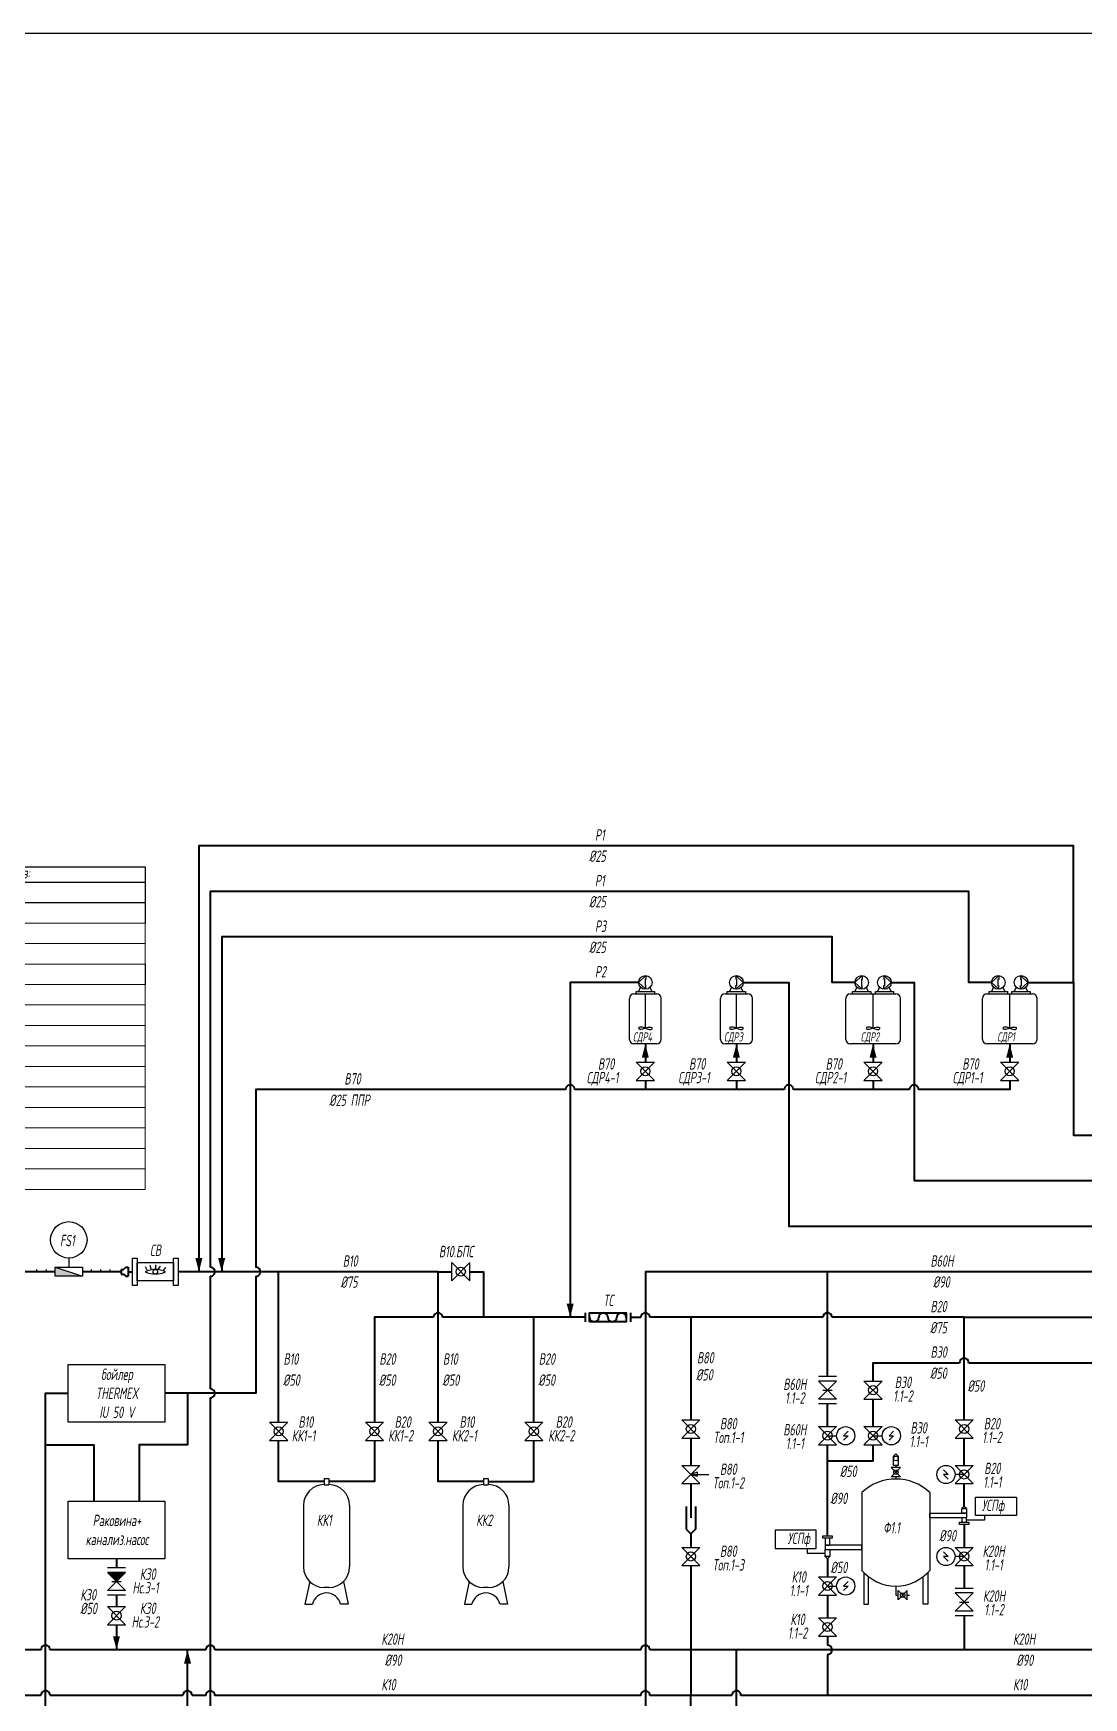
# Model space of a CAD drawing. Header units: millimetres. Extents: x -81605 to 298546, y -15960 to 81150.
# Drawn here: x 232870 to 255934, y 19245 to 55784 of the extents above; entities that cross this region are included whole.
import ezdxf

# ---------------------------------------------------------------- set-up
doc = ezdxf.new("R2010")
doc.units = ezdxf.units.MM
for name, color, linetype in [('1', 7, 'Continuous'), ('2', 7, 'Continuous'), ('В80', 1, 'Continuous'), ('Надписи', 7, 'Continuous')]:
    doc.layers.add(name, color=color, linetype=linetype)
for name, color, linetype, lineweight in [('В10', 66, 'Continuous', 40), ('В30', 136, 'Continuous', 40), ('В60Н', 140, 'Continuous', 40), ('В70', 120, 'Continuous', 40), ('К20Н', 33, 'Continuous', 40), ('К30', 54, 'Continuous', 40), ('Р1', 202, 'Continuous', 40), ('Р4', 210, 'Continuous', 40)]:
    doc.layers.add(name, color=color, linetype=linetype, lineweight=lineweight)
for name, color, linetype, lineweight, true_color in [('В20', 7, 'Continuous', 40, 0x0a7800), ('К10', 7, 'Continuous', 40, 0xffbe00), ('Р2', 7, 'Continuous', 40, 0x991b1e), ('Р3', 7, 'Continuous', 40, 0xd19cc7)]:
    doc.layers.add(name, color=color, linetype=linetype, lineweight=lineweight, true_color=true_color)
doc.styles.add('Eskd знаки', font='eskd.shx', dxfattribs={"width": 0.8, "oblique": 10})

# ---------------------------------------------------------------- blocks, each defined once
blk = doc.blocks.new('*T40')
at = {"color": 0, "linetype": 'ByBlock', "lineweight": -2, "transparency": 16777216}
for p, q in [((0, 0), (10000, 0)), ((0, 0), (0, -336)), ((10000, 0), (10000, -1236)), ((1000, -336), (10000, -336)), ((1000, -786), (10000, -786)), ((0, -1236), (0, -7086)), ((0, -1686), (1000, -1686)), ((0, -2136), (1000, -2136)), ((1000, -2136), (1000, -2586)), ((10000, -2136), (10000, -2586)), ((0, -2586), (1000, -2586)), ((0, -3036), (1000, -3036)), ((0, -3486), (1000, -3486)), ((0, -3936), (1000, -3936)), ((0, -4386), (1000, -4386)), ((0, -4836), (1000, -4836)), ((0, -5286), (1000, -5286)), ((0, -5736), (1000, -5736)), ((0, -6186), (1000, -6186)), ((0, -6636), (1000, -6636)), ((0, -7086), (1000, -7086))]:
    blk.add_line(p, q, dxfattribs=at)
at = {"color": 7, "linetype": 'ByBlock', "lineweight": 15, "transparency": 16777216}
for p, q in [((0, -336), (1000, -336)), ((0, -336), (0, -1236)), ((1000, -336), (1000, -2136)), ((0, -786), (1000, -786)), ((0, -1236), (10000, -1236)), ((10000, -1236), (10000, -2136)), ((1000, -1686), (10000, -1686)), ((1000, -2136), (10000, -2136)), ((1000, -2586), (10000, -2586)), ((1000, -2586), (1000, -7086)), ((10000, -2586), (10000, -7086)), ((1000, -3036), (10000, -3036)), ((1000, -3486), (10000, -3486)), ((1000, -3936), (10000, -3936)), ((1000, -4386), (10000, -4386)), ((1000, -4836), (10000, -4836)), ((1000, -5286), (10000, -5286)), ((1000, -5736), (10000, -5736)), ((1000, -6186), (10000, -6186)), ((1000, -6636), (10000, -6636)), ((1000, -7086), (10000, -7086))]:
    blk.add_line(p, q, dxfattribs=at)
at = {"color": 0, "transparency": 16777216, "char_height": 250, "style": 'Eskd знаки'}
for s, insert, width, attachment_point in [('Условные обозначения трубопроводов и потоков:', (5000, -168), 9997.8, 5), ('В10', (500, -561), 910, 5), ('Трубопровод исходной воды', (1100, -561), 8800, 4), ('В20', (500, -1011), 910, 5), ('Трубопровод от контактных колонн к фильтрам I ступени', (1100, -1011), 8800, 4), ('В30', (500, -1461), 970, 5), ('Трубопровод отфильтрованных вод к фильтрам II ступени', (1100, -1461), 8800, 4), ('В40', (500, -1911), 970, 5), ('Трубопровод отфильтрованных вод к фильтрам III ступени', (1100, -1911), 8800, 4), ('В50', (500, -2361), 970, 5), ('Трубопровод обеззараживания и подачи к потребителю', (1100, -2361), 8800, 4), ('В60Н', (500, -2811), 970, 5), ('Напорный трубопровод чистой промывной воды', (1100, -2811), 8800, 4), ('В70', (500, -3261), 970, 5), ('Трубопровод собственных нужд', (1100, -3261), 8800, 4), ('В80', (500, -3711), 970, 5), ('Трубопровод отбора проб', (1100, -3711), 8800, 4), ('Отвод первого фильтрата', (1100, -4161), 8800, 4), ('К10', (500, -4161), 970, 5), ('К20Н', (500, -4611), 970, 5), ('Напорный трубопровод грязной промывной воды', (1100, -4611), 8800, 4), ('К30', (500, -5061), 970, 5), ('Канализация собственных нужд', (1100, -5061), 8800, 4), ('Р1', (500, -5511), 970, 5), ('Трубопровод гипохлорита натрия', (1100, -5511), 8800, 4), ('Р2', (500, -5961), 970, 5), ('Трубопровод коагулянта', (1100, -5961), 8800, 4), ('Р3', (500, -6411), 970, 5), ('Трубопровод щёлочи', (1100, -6411), 8800, 4), ('Р4', (500, -6861), 970, 5), ('Трубопровод флокулянта', (1100, -6861), 8800, 4)]:
    blk.add_mtext(s, dxfattribs=dict(at, insert=insert, width=width, attachment_point=attachment_point))

msp = doc.modelspace()

# ---------------------------------------------------------------- hatches: boundary and pattern name
h = msp.add_hatch(color=256)
h.dxf.hatch_style = 1
h.paths.add_polyline_path([(234897, 21996), (234497, 21996), (234697, 21796)])
at = {"layer": '2', "ltscale": 0.5}
msp.add_hatch(color=256, dxfattribs=at).paths.add_polyline_path([(233350, 28696), (233350, 28496), (233950, 28496)])

# ---------------------------------------------------------------- linework, layer by layer
at = {"ltscale": 10}
for p, q in [((246159, 34946), (246320, 35096)), ((246320, 35096), (246320, 35015)), ((248459, 34946), (248298, 35096)), ((248298, 35096), (248298, 35015)), ((250909, 34946), (251070, 35096)), ((251070, 35096), (251070, 35015)), ((251709, 34946), (251548, 35096)), ((251548, 35096), (251548, 35015)), ((253909, 34946), (254070, 35096)), ((254070, 35096), (254070, 35015)), ((254709, 34946), (254548, 35096)), ((254548, 35096), (254548, 35015)), ((246159, 34946), (246320, 34797)), ((246309, 34865), (246309, 35027)), ((246320, 34797), (246320, 34877)), ((248459, 34946), (248298, 34797)), ((248298, 34797), (248298, 34878)), ((248309, 35027), (248309, 34865)), ((250909, 34946), (251070, 34797)), ((251059, 34865), (251059, 35027)), ((251070, 34797), (251070, 34877)), ((251709, 34946), (251548, 34797)), ((251548, 34797), (251548, 34878)), ((251559, 35027), (251559, 34865)), ((253909, 34946), (254070, 34797)), ((254059, 34865), (254059, 35027)), ((254070, 34797), (254070, 34877)), ((254709, 34946), (254548, 34797)), ((254548, 34797), (254548, 34878)), ((254559, 35027), (254559, 34865))]:
    msp.add_line(p, q, dxfattribs=at)
for p, q in [((246109, 34696), (246109, 34746)), ((246109, 34746), (246509, 34746)), ((246159, 34746), (246209, 34846)), ((246459, 34746), (246409, 34846)), ((246509, 34746), (246509, 34696)), ((248109, 34696), (248109, 34746)), ((248109, 34746), (248509, 34746)), ((248159, 34746), (248209, 34846)), ((248459, 34746), (248409, 34846)), ((248509, 34746), (248509, 34696)), ((250859, 34696), (250859, 34746)), ((250859, 34746), (251259, 34746)), ((250909, 34746), (250959, 34846)), ((251209, 34746), (251159, 34846)), ((251259, 34746), (251259, 34696)), ((251359, 34696), (251359, 34746)), ((251359, 34746), (251759, 34746)), ((251409, 34746), (251459, 34846)), ((251709, 34746), (251659, 34846)), ((251759, 34746), (251759, 34696)), ((253859, 34696), (253859, 34746)), ((253859, 34746), (254259, 34746)), ((253909, 34746), (253959, 34846)), ((254209, 34746), (254159, 34846)), ((254259, 34746), (254259, 34696)), ((254359, 34696), (254359, 34746)), ((254359, 34746), (254759, 34746)), ((254409, 34746), (254459, 34846)), ((254709, 34746), (254659, 34846)), ((254759, 34746), (254759, 34696)), ((245959, 33696), (245959, 34596)), ((246059, 34696), (246559, 34696)), ((246309, 33946), (246309, 34696)), ((246659, 33696), (246659, 34596)), ((247959, 33696), (247959, 34596)), ((248059, 34696), (248559, 34696)), ((248309, 33946), (248309, 34696)), ((248659, 33696), (248659, 34596)), ((250709, 33696), (250709, 34596)), ((250809, 34696), (251809, 34696)), ((251309, 33946), (251309, 34696)), ((251909, 33696), (251909, 34596)), ((253709, 33696), (253709, 34596)), ((253809, 34696), (254809, 34696)), ((254309, 33946), (254309, 34696)), ((254909, 33696), (254909, 34596)), ((246559, 33596), (246059, 33596)), ((248559, 33596), (248059, 33596)), ((251809, 33596), (250809, 33596)), ((254809, 33596), (253809, 33596)), ((246109, 33196), (246509, 33196)), ((246509, 33196), (246109, 32796)), ((246109, 33196), (246509, 32796)), ((248109, 33196), (248509, 33196)), ((248509, 33196), (248109, 32796)), ((248109, 33196), (248509, 32796)), ((251109, 33196), (251509, 33196)), ((251509, 33196), (251109, 32796)), ((251109, 33196), (251509, 32796)), ((254109, 33196), (254509, 33196)), ((254509, 33196), (254109, 32796)), ((254109, 33196), (254509, 32796)), ((246109, 32796), (246509, 32796)), ((248109, 32796), (248509, 32796)), ((251109, 32796), (251509, 32796)), ((254109, 32796), (254509, 32796)), ((232950, 28596), (232950, 28646)), ((233150, 28646), (233150, 28596)), ((234150, 28596), (234150, 28646)), ((234350, 28596), (234350, 28646)), ((234550, 28646), (234550, 28596)), ((242057, 28396), (242057, 28796)), ((242057, 28796), (242457, 28396)), ((242057, 28396), (242457, 28796)), ((242457, 28396), (242457, 28796)), ((250509, 26296), (250109, 26296)), ((250509, 26196), (250109, 26196)), ((250109, 26196), (250509, 25796)), ((250509, 26196), (250109, 25796)), ((250209, 25996), (250409, 25996)), ((251109, 26196), (251509, 26196)), ((251509, 26196), (251109, 25796)), ((251109, 26196), (251509, 25796)), ((250509, 25796), (250109, 25796)), ((250509, 25696), (250109, 25696)), ((251109, 25796), (251509, 25796)), ((238057, 25291), (238457, 25291)), ((238457, 25291), (238057, 24891)), ((238057, 25291), (238457, 24891)), ((240161, 25291), (240561, 25291)), ((240561, 25291), (240161, 24891)), ((240161, 25291), (240561, 24891)), ((241557, 25291), (241957, 25291)), ((241957, 25291), (241557, 24891)), ((241557, 25291), (241957, 24891)), ((243661, 25291), (244061, 25291)), ((244061, 25291), (243661, 24891)), ((243661, 25291), (244061, 24891)), ((247109, 25346), (247509, 25346)), ((247509, 25346), (247109, 24946)), ((247109, 25346), (247509, 24946)), ((253109, 25346), (253509, 25346)), ((253509, 25346), (253109, 24946)), ((253109, 25346), (253509, 24946)), ((238057, 24891), (238457, 24891)), ((240161, 24891), (240561, 24891)), ((241557, 24891), (241957, 24891)), ((243661, 24891), (244061, 24891)), ((247109, 24946), (247509, 24946)), ((250109, 25196), (250509, 25196)), ((250509, 25196), (250109, 24796)), ((250109, 25196), (250509, 24796)), ((250309, 24996), (250509, 24996)), ((250759, 25096), (250659, 24996)), ((250659, 24996), (250759, 24996)), ((250759, 24996), (250659, 24896)), ((251109, 25196), (251509, 25196)), ((251509, 25196), (251109, 24796)), ((251109, 25196), (251509, 24796)), ((251309, 24996), (251509, 24996)), ((251759, 25096), (251659, 24996)), ((251659, 24996), (251759, 24996)), ((251759, 24996), (251659, 24896)), ((253109, 24946), (253509, 24946)), ((250109, 24796), (250509, 24796)), ((251109, 24796), (251509, 24796)), ((251759, 24546), (251809, 24596)), ((251809, 24596), (251859, 24546)), ((247109, 24346), (247509, 24346)), ((247509, 24346), (247109, 23946)), ((247109, 24346), (247509, 23946)), ((247449, 24196), (247309, 24146)), ((247309, 24146), (247449, 24106)), ((247309, 24146), (247701, 24146)), ((247449, 24196), (247449, 24106)), ((251909, 24296), (251709, 24296)), ((251709, 24296), (251909, 24096)), ((251909, 24296), (251709, 24096)), ((251809, 24346), (251809, 24296)), ((252859, 24246), (252959, 24146)), ((252959, 24146), (252859, 24146)), ((252859, 24146), (252959, 24046)), ((253109, 24346), (253509, 24346)), ((253509, 24346), (253109, 23946)), ((253109, 24346), (253509, 23946)), ((253309, 24146), (253109, 24146)), ((247109, 23946), (247509, 23946)), ((251909, 24096), (251709, 24096)), ((251809, 24096), (251809, 24046)), ((253109, 23946), (253509, 23946)), ((253309, 23446), (253259, 23396)), ((253359, 23396), (253309, 23446)), ((253759, 23146), (253359, 23146)), ((253759, 23246), (253759, 23146)), ((247109, 22546), (247509, 22546)), ((247509, 22546), (247109, 22146)), ((247109, 22546), (247509, 22146)), ((249859, 22521), (249859, 22421)), ((249859, 22421), (250259, 22421)), ((250309, 22296), (250259, 22346)), ((250359, 22346), (250309, 22296)), ((252859, 22446), (252959, 22346)), ((252959, 22346), (252859, 22346)), ((252859, 22346), (252959, 22246)), ((253109, 22546), (253509, 22546)), ((253509, 22546), (253109, 22146)), ((253109, 22546), (253509, 22146)), ((253309, 22346), (253109, 22346)), ((234897, 22096), (234497, 22096)), ((234897, 21996), (234497, 21996)), ((234497, 21996), (234897, 21596)), ((234897, 21996), (234497, 21596)), ((247109, 22146), (247509, 22146)), ((253109, 22146), (253509, 22146)), ((234897, 21596), (234497, 21596)), ((234597, 21796), (234797, 21796)), ((250109, 21896), (250509, 21896)), ((250509, 21896), (250109, 21496)), ((250109, 21896), (250509, 21496)), ((250309, 21696), (250509, 21696)), ((250759, 21796), (250659, 21696)), ((250659, 21696), (250759, 21696)), ((250759, 21696), (250659, 21596)), ((251809, 21696), (251809, 21496)), ((251859, 21396), (251859, 21596)), ((252059, 21596), (251859, 21396)), ((252059, 21396), (251859, 21596)), ((252059, 21396), (252059, 21596)), ((253509, 21646), (253109, 21646)), ((234897, 21496), (234497, 21496)), ((234497, 21246), (234897, 21246)), ((234897, 21246), (234497, 20846)), ((234497, 21246), (234897, 20846)), ((250109, 21496), (250509, 21496)), ((251809, 21496), (251859, 21496)), ((252059, 21496), (252109, 21496)), ((253509, 21546), (253109, 21546)), ((253109, 21546), (253509, 21146)), ((253509, 21546), (253109, 21146)), ((253209, 21346), (253409, 21346)), ((234497, 20846), (234897, 20846)), ((250109, 20996), (250509, 20996)), ((250509, 20596), (250109, 20996)), ((250109, 20596), (250509, 20996)), ((253509, 21146), (253109, 21146)), ((253509, 21046), (253109, 21046)), ((250109, 20596), (250509, 20596))]:
    msp.add_line(p, q)
at = {"color": 3}
msp.add_lwpolyline([(194142, 55784), (298546, 55784), (298546, -9893), (194142, -9893)], close=True, dxfattribs=at)
for points in [[(233638, 26559), (235757, 26559), (235757, 25296), (233638, 25296)], [(251759, 24546), (251859, 24546), (251859, 24346), (251759, 24346)], [(233638, 23559), (235757, 23559), (235757, 22296), (233638, 22296)], [(254459, 23246), (253559, 23246), (253559, 23646), (254459, 23646)], [(249159, 22521), (250059, 22521), (250059, 22921), (249159, 22921)]]:
    msp.add_lwpolyline(points, close=True)
for centre, radius in [((246309, 34946), 150), ((248309, 34946), 150), ((251059, 34946), 150), ((251559, 34946), 150), ((254059, 34946), 150), ((254559, 34946), 150), ((246309, 32996), 100), ((248309, 32996), 100), ((251309, 32996), 100), ((254309, 32996), 100), ((242257, 28596), 100), ((251309, 25996), 100), ((247309, 25146), 100), ((253309, 25146), 100), ((238257, 25091), 100), ((240361, 25091), 100), ((241757, 25091), 100), ((243861, 25091), 100), ((250309, 24996), 100), ((250709, 24996), 200), ((251309, 24996), 100), ((251709, 24996), 200), ((251809, 24496), 50), ((251809, 24196), 50), ((252909, 24146), 200), ((253309, 24146), 100), ((247309, 22346), 100), ((252909, 22346), 200), ((253309, 22346), 100), ((250309, 21696), 100), ((250709, 21696), 200), ((251959, 21496), 50), ((234697, 21046), 100), ((250309, 20796), 100)]:
    msp.add_circle(centre, radius)
for centre, start, end in [((246059, 34596), 90, 180), ((246559, 34596), 0, 90), ((248059, 34596), 90, 180), ((248559, 34596), 0, 90), ((250809, 34596), 90, 180), ((251809, 34596), 0, 90), ((253809, 34596), 90, 180), ((254809, 34596), 0, 90), ((246059, 33696), 180, 270), ((246559, 33696), 270, 0), ((248059, 33696), 180, 270), ((248559, 33696), 270, 0), ((250809, 33696), 180, 270), ((251809, 33696), 270, 0), ((253809, 33696), 180, 270), ((254809, 33696), 270, 0)]:
    msp.add_arc(centre, 100, start, end)
at = {"ltscale": 50}
for centre, start, end in [((246179, 33941), 144.6538, 215.3462), ((246440, 33941), 324.6538, 35.3462), ((248179, 33941), 144.6538, 215.3462), ((248440, 33941), 324.6538, 35.3462), ((251179, 33941), 144.6538, 215.3462), ((251440, 33941), 324.6538, 35.3462), ((254179, 33941), 144.6538, 215.3462), ((254440, 33941), 324.6538, 35.3462)]:
    msp.add_arc(centre, 19, start, end, dxfattribs=at)
for points in [[(246309, 33946), (246220, 33966), (246165, 33955), (246163, 33952)], [(246309, 33946), (246220, 33916), (246165, 33927), (246163, 33930)], [(246309, 33946), (246398, 33966), (246453, 33955), (246455, 33952)], [(246309, 33946), (246398, 33916), (246453, 33927), (246455, 33930)], [(248309, 33946), (248220, 33966), (248165, 33955), (248163, 33952)], [(248309, 33946), (248220, 33916), (248165, 33927), (248163, 33930)], [(248309, 33946), (248398, 33966), (248453, 33955), (248455, 33952)], [(248309, 33946), (248398, 33916), (248453, 33927), (248455, 33930)], [(251309, 33946), (251220, 33966), (251165, 33955), (251163, 33952)], [(251309, 33946), (251220, 33916), (251165, 33927), (251163, 33930)], [(251309, 33946), (251398, 33966), (251453, 33955), (251455, 33952)], [(251309, 33946), (251398, 33916), (251453, 33927), (251455, 33930)], [(254309, 33946), (254220, 33966), (254165, 33955), (254163, 33952)], [(254309, 33946), (254220, 33916), (254165, 33927), (254163, 33930)], [(254309, 33946), (254398, 33966), (254453, 33955), (254455, 33952)], [(254309, 33946), (254398, 33916), (254453, 33927), (254455, 33930)]]:
    msp.add_spline(points, degree=3, dxfattribs=at)
at = {"layer": '1'}
for p, q in [((235370, 28633), (235335, 28704)), ((235457, 28653), (235437, 28731)), ((235550, 28746), (235550, 28646)), ((235623, 28651), (235661, 28720)), ((235731, 28622), (235779, 28689)), ((239257, 24061), (239361, 24061)), ((239257, 24061), (239257, 23922)), ((239257, 23922), (239361, 23922)), ((239361, 24061), (239361, 23922)), ((242757, 24061), (242861, 24061)), ((242757, 24061), (242757, 23922)), ((242757, 23922), (242861, 23922)), ((242861, 24061), (242861, 23922)), ((238804, 23469), (238804, 22118)), ((239815, 23469), (239815, 22118)), ((242304, 23469), (242304, 22118)), ((243315, 23469), (243315, 22118)), ((251059, 23748), (251059, 22046)), ((252559, 23748), (252559, 22046)), ((251109, 21996), (251109, 21296)), ((252509, 21992), (252509, 21296)), ((239361, 21665), (239257, 21665)), ((242861, 21665), (242757, 21665)), ((251209, 21296), (251209, 21896)), ((252409, 21296), (252409, 21896)), ((251109, 21296), (251209, 21296)), ((252509, 21296), (252409, 21296))]:
    msp.add_line(p, q, dxfattribs=at)
at = {"layer": '1', "ltscale": 0.166667}
for p, q in [((238939, 21795), (238835, 21296)), ((239679, 21795), (239784, 21296)), ((242439, 21795), (242335, 21296)), ((243179, 21795), (243284, 21296)), ((238835, 21296), (239000, 21296)), ((239784, 21296), (239618, 21296)), ((242335, 21296), (242500, 21296)), ((243284, 21296), (243118, 21296))]:
    msp.add_line(p, q, dxfattribs=at)
at = {"layer": '1'}
for points in [[(235050, 28896), (235150, 28896), (235150, 28296), (235050, 28296)], [(235950, 28896), (236050, 28896), (236050, 28296), (235950, 28296)], [(235150, 28796), (235950, 28796), (235950, 28396), (235150, 28396)], [(253359, 23296), (253259, 23296), (253259, 23396), (253359, 23396)], [(253359, 23196), (252559, 23196), (252559, 23296), (253359, 23296)], [(253209, 23096), (253409, 23096), (253409, 23046), (253209, 23046)], [(253359, 23196), (253259, 23196), (253259, 23096), (253359, 23096)], [(250409, 22746), (250209, 22746), (250209, 22796), (250409, 22796)], [(250259, 22596), (250359, 22596), (250359, 22746), (250259, 22746)], [(250259, 22496), (251059, 22496), (251059, 22596), (250259, 22596)], [(250259, 22496), (250359, 22496), (250359, 22346), (250259, 22346)]]:
    msp.add_lwpolyline(points, close=True, dxfattribs=at)
msp.add_circle((235550, 28596), 50, dxfattribs=at)
for centre, radius, start, end in [((235550, 28120), 527, 64.7203, 115.2797), ((235550, 29078), 531, 244.9424, 295.0576), ((239257, 23469), 454, 90, 180), ((239361, 23469), 454, 0, 90), ((242757, 23469), 454, 90, 180), ((242861, 23469), 454, 0, 90), ((251809, 22954), 1092, 46.6141, 133.3859), ((239257, 22118), 454, 180, 270), ((239361, 22118), 454, 270, 0), ((242757, 22118), 454, 180, 270), ((242861, 22118), 454, 270, 0), ((251809, 22675), 979, 219.9662, 320.0338)]:
    msp.add_arc(centre, radius, start, end, dxfattribs=at)
at = {"layer": '1', "ltscale": 0.166667}
for centre in [(239309, 21229), (242809, 21229)]:
    msp.add_arc(centre, 316, 12.3418, 167.6582, dxfattribs=at)
at = {"layer": '2', "ltscale": 0.5}
for p, q in [((233650, 28904), (233650, 28696)), ((233350, 28696), (233950, 28496))]:
    msp.add_line(p, q, dxfattribs=at)
msp.add_lwpolyline([(233350, 28696), (233950, 28696), (233950, 28496), (233350, 28496)], close=True, dxfattribs=at)
msp.add_circle((233650, 29296), 400, dxfattribs=at)
at = {"layer": 'В10'}
for p, q in [((233350, 28596), (231809, 28596)), ((234800, 28596), (233950, 28596)), ((234800, 28646), (234800, 28546)), ((234800, 28646), (234850, 28646)), ((234800, 28546), (234850, 28546)), ((234850, 28646), (234900, 28696)), ((234850, 28546), (234900, 28496)), ((234900, 28696), (234950, 28696)), ((234950, 28696), (234950, 28496)), ((234950, 28596), (235050, 28596)), ((234900, 28496), (234950, 28496))]:
    msp.add_line(p, q, dxfattribs=at)
for points in [[(241757, 25291), (241757, 28596), (236050, 28596)], [(238257, 25291), (238257, 28596)], [(241757, 28596), (242057, 28596)], [(242457, 28596), (242757, 28596), (242757, 27596)], [(239257, 23991), (238257, 23991), (238257, 24891)], [(242757, 23991), (241757, 23991), (241757, 24891)]]:
    msp.add_lwpolyline(points, dxfattribs=at)
at = {"layer": 'В20'}
for p, q in [((244985, 27696), (244985, 27496)), ((245985, 27696), (245985, 27496)), ((253309, 24346), (253309, 24946))]:
    msp.add_line(p, q, dxfattribs=at)
for points in [[(241657, 27596), (240361, 27596), (240361, 25291)], [(244985, 27596), (241857, 27596)], [(243861, 25291), (243861, 27596)], [(245985, 27596), (246209, 27596)], [(250209, 27596), (246409, 27596)], [(253309, 27596), (250409, 27596)], [(253309, 25346), (253309, 27596), (257209, 27596)], [(240361, 24891), (240361, 23991), (239361, 23991)], [(242861, 23991), (243861, 23991), (243861, 24891)], [(253309, 23446), (253309, 23946)]]:
    msp.add_lwpolyline(points, dxfattribs=at)
msp.add_lwpolyline([(245085, 27496), (245085, 27696), (245885, 27696), (245885, 27496)], close=True, dxfattribs=at)
for centre, start, end in [((241757, 27596), 359.7459, 180.2541), ((245185, 27596), 180, 0), ((245385, 27596), 0, 180), ((245585, 27596), 180, 0), ((245785, 27596), 0, 180), ((246309, 27596), 359.7459, 180.2541), ((250309, 27596), 359.7459, 180.2541)]:
    msp.add_arc(centre, 100, start, end, dxfattribs=at)
at = {"layer": 'В30'}
for points in [[(251309, 26196), (251309, 26596), (253209, 26596)], [(253409, 26596), (257209, 26596)], [(251309, 25196), (251309, 25796)], [(250309, 24446), (251309, 24446), (251309, 24796)]]:
    msp.add_lwpolyline(points, dxfattribs=at)
msp.add_arc((253309, 26596), 100, 359.7459, 180.2541, dxfattribs=at)
at = {"layer": 'В60Н'}
for points in [[(274184, 26296), (274184, 28596), (246309, 28596), (246309, 16296)], [(250309, 26296), (250309, 28596)], [(250309, 25196), (250309, 25696)], [(250309, 22796), (250309, 24796)]]:
    msp.add_lwpolyline(points, dxfattribs=at)
at = {"layer": 'В70'}
for points in [[(246309, 33296, 154, 0, 0), (246309, 33596, 0, 0, 0)], [(248309, 33296, 154, 0, 0), (248309, 33596, 0, 0, 0)], [(251309, 33296, 154, 0, 0), (251309, 33596, 0, 0, 0)], [(254309, 33296, 154, 0, 0), (254309, 33596, 0, 0, 0)]]:
    msp.add_lwpolyline(points, format="xyseb", dxfattribs=at)
for points in [[(246309, 33596), (246309, 33196)], [(248309, 33596), (248309, 33196)], [(251309, 33596), (251309, 33196)], [(254309, 33596), (254309, 33196)], [(244559, 32596), (237757, 32596), (237757, 28696)], [(249359, 32596), (244759, 32596)], [(246309, 32796), (246309, 32596)], [(248309, 32796), (248309, 32596)], [(252109, 32596), (249559, 32596)], [(251309, 32796), (251309, 32596)], [(254309, 32796), (254309, 32596), (252309, 32596)], [(237757, 28496), (237757, 25928), (235757, 25928)], [(233138, 17496), (233138, 25928), (233638, 25928)], [(236257, 25928), (236257, 24796), (235197, 24796), (235197, 23559)], [(233138, 24796), (234197, 24796), (234197, 23559)]]:
    msp.add_lwpolyline(points, dxfattribs=at)
for centre, start, end in [((244659, 32596), 359.7459, 180.2541), ((249459, 32596), 359.7459, 180.2541), ((252209, 32596), 359.7459, 180.2541), ((237757, 28596), 269.7459, 90.2541)]:
    msp.add_arc(centre, 100, start, end, dxfattribs=at)
at = {"layer": 'В80', "lineweight": 40}
for p, q in [((247309, 23946), (247309, 23196)), ((247209, 23446), (247209, 22946)), ((247409, 23446), (247409, 22946)), ((247209, 22946), (247309, 22846)), ((247409, 22946), (247309, 22846)), ((247309, 22846), (247309, 22546))]:
    msp.add_line(p, q, dxfattribs=at)
for points in [[(247309, 27596), (247309, 25346)], [(247309, 24946), (247309, 24346)], [(247309, 22146), (247309, 19296)]]:
    msp.add_lwpolyline(points, dxfattribs=at)
at = {"layer": 'К10'}
for points in [[(250309, 22296), (250309, 21896)], [(250309, 21496), (250309, 20996)], [(274184, 20596), (274184, 19296), (248409, 19296)], [(250309, 20596), (250309, 20396)], [(250309, 20196), (250309, 19296)], [(233038, 19296), (226464, 19296)], [(236157, 19296), (233238, 19296)], [(236657, 19296), (236357, 19296)], [(246209, 19296), (236857, 19296)], [(248209, 19296), (246409, 19296)], [(247309, 17396), (247309, 19296)]]:
    msp.add_lwpolyline(points, dxfattribs=at)
for centre, start, end in [((250309, 20296), 269.7459, 90.2541), ((233138, 19296), 359.7459, 180.2541), ((236257, 19296), 359.7459, 180.2541), ((236757, 19296), 359.7459, 180.2541), ((246309, 19296), 359.7459, 180.2541), ((248309, 19296), 359.7459, 180.2541)]:
    msp.add_arc(centre, 100, start, end, dxfattribs=at)
at = {"layer": 'К20Н'}
msp.add_line((253309, 22146), (253309, 21646), dxfattribs=at)
for points in [[(253309, 23046), (253309, 22546)], [(271434, 21046), (271434, 20296), (246409, 20296)], [(253309, 21046), (253309, 20296)], [(233038, 20296), (226464, 20296)], [(236657, 20296), (233238, 20296)], [(246209, 20296), (236857, 20296)], [(248309, 17396), (248309, 20296)]]:
    msp.add_lwpolyline(points, dxfattribs=at)
for centre in [(233138, 20296), (236757, 20296), (246309, 20296)]:
    msp.add_arc(centre, 100, 359.7459, 180.2541, dxfattribs=at)
at = {"layer": 'К30'}
for points in [[(234697, 22296), (234697, 22096)], [(234697, 21496), (234697, 21246)], [(234697, 20846), (234697, 20296)], [(236257, 17746), (236257, 20296)]]:
    msp.add_lwpolyline(points, dxfattribs=at)
for points in [[(234697, 20596, 154, 0, 0), (234697, 20296, 0, 0, 0)], [(236257, 19996, 154, 0, 0), (236257, 20296, 0, 0, 0)]]:
    msp.add_lwpolyline(points, format="xyseb", dxfattribs=at)
at = {"layer": 'Р1'}
for points in [[(255709, 34946), (255709, 37946), (236507, 37946), (236507, 28596)], [(253909, 34946), (253409, 34946), (253409, 36946), (236757, 36946), (236757, 28696)], [(254709, 34946), (255709, 34946)], [(255709, 34946), (255709, 31596), (269959, 31596), (269959, 28696)], [(236757, 28496), (236757, 26028)], [(236757, 25828), (236757, 18296)]]:
    msp.add_lwpolyline(points, dxfattribs=at)
msp.add_lwpolyline([(236507, 28896, 154, 0, 0), (236507, 28596, 0, 0, 0)], format="xyseb", dxfattribs=at)
for centre in [(236757, 28596), (236757, 25928)]:
    msp.add_arc(centre, 100, 269.7459, 90.2541, dxfattribs=at)
at = {"layer": 'Р2'}
msp.add_lwpolyline([(246159, 34946), (244659, 34946), (244659, 27596)], dxfattribs=at)
msp.add_lwpolyline([(244659, 27896, 154, 0, 0), (244659, 27596, 0, 0, 0)], format="xyseb", dxfattribs=at)
at = {"layer": 'Р3'}
for points in [[(250909, 34946), (250409, 34946), (250409, 35946), (237007, 35946), (237007, 28596)], [(251709, 34946), (252209, 34946), (252209, 30596), (269709, 30596), (269709, 28696)]]:
    msp.add_lwpolyline(points, dxfattribs=at)
msp.add_lwpolyline([(237007, 28896, 154, 0, 0), (237007, 28596, 0, 0, 0)], format="xyseb", dxfattribs=at)
at = {"layer": 'Р4'}
msp.add_lwpolyline([(248459, 34946), (249459, 34946), (249459, 29596), (269459, 29596), (269459, 28696)], dxfattribs=at)

# ---------------------------------------------------------------- block references
msp.add_blockref('*T40', (225327, 37488))

# ---------------------------------------------------------------- texts
at = {"ltscale": 15, "width": 850, "attachment_point": 1, "style": 'Eskd знаки'}
for s, insert, char_height in [('СДР4', (246037, 33852), 200), ('СДР3', (248037, 33852), 200), ('СДР2', (251037, 33852), 200), ('СДР1', (254037, 33852), 200), ('Ф1.1', (251531, 23100), 250)]:
    msp.add_mtext(s, dxfattribs=dict(at, insert=insert, char_height=char_height))
at = {"layer": '1', "char_height": 250, "style": 'Eskd знаки'}
for s, insert, attachment_point in [('СВ', (235675, 29192), 3), ('ТС', (245610, 28092), 3), ('УСПф', (253697, 23594), 1), ('УСПф', (249922, 22869), 3)]:
    msp.add_mtext_dynamic_manual_height_columns(s, width=2263.46, gutter_width=22.5, heights=[0], dxfattribs=dict(at, insert=insert, attachment_point=attachment_point))
at = {"layer": '1', "ltscale": 15, "char_height": 250, "style": 'Eskd знаки'}
for s, insert, width, attachment_point in [('бойлер\\PTHERMEX \\PIU 50 V', (234707, 25928), 2572.66, 5), ('Раковина+\\Pканализ.насос', (234707, 22928), 2330.68, 5), ('КК1', (239096, 23266), 285.44, 1), ('КК2', (242596, 23266), 285.44, 1)]:
    msp.add_mtext(s, dxfattribs=dict(at, insert=insert, width=width, attachment_point=attachment_point))
at = {"layer": '2', "ltscale": 15, "insert": (233457, 29406), "char_height": 250, "width": 548.04, "attachment_point": 1, "style": 'Eskd знаки'}
msp.add_mtext('FS1', dxfattribs=at)
at = {"layer": 'Надписи', "ltscale": 15, "char_height": 250, "attachment_point": 1, "style": 'Eskd знаки'}
for s, insert, width in [('Р1', (245203, 38307), 850), ('%%C25', (245074, 37844), 850), ('Р1', (245203, 37307), 850), ('%%C25', (245074, 36844), 850), ('Р3', (245203, 36307), 850), ('%%C25', (245074, 35844), 850), ('Р2', (245203, 35307), 850), ('%%C25 ППР', (239369, 32487), 1146.48), ('В10', (239667, 28957), 850), ('В10.БПС', (241778, 29165), 850), ('В60Н', (252571, 28957), 850), ('%%C75', (239620, 28494), 850), ('%%C90', (252625, 28497), 850), ('В20', (252571, 27957), 850), ('%%C75', (252560, 27494), 850), ('В10', (238365, 26805), 850), ('В20', (240470, 26805), 850), ('В10', (241865, 26805), 850), ('В20', (243970, 26805), 850), ('В80', (247444, 26832), 850), ('В30', (252571, 26957), 850), ('%%C50', (238355, 26342), 850), ('%%C50', (240459, 26342), 850), ('%%C50', (241855, 26342), 850), ('%%C50', (243959, 26342), 850), ('%%C50', (247423, 26458), 850), ('%%C50', (252560, 26494), 850), ('%%C50', (253385, 26213), 850), ('%%C50', (250582, 24339), 850), ('%%C90', (250373, 23747), 850), ('%%C90', (252762, 22927), 850), ('%%C50', (250376, 22230), 850), ('К20Н', (240512, 20657), 850), ('К20Н', (254382, 20657), 850), ('%%C90', (240587, 20194), 850), ('%%C90', (254457, 20194), 850), ('К10', (240512, 19657), 850), ('К10', (254382, 19657), 850)]:
    msp.add_mtext(s, dxfattribs=dict(at, insert=insert, width=width))
at = {"layer": 'Надписи', "ltscale": 15, "char_height": 250, "width": 850, "line_spacing_factor": 0.72, "style": 'Eskd знаки'}
for s, insert, attachment_point in [('\\pi194.297;В70\\P\\pi-54.4785;СДР4-1', (245075, 33284), 1), ('\\pi194.297;В70\\P\\pi-43.36739;СДР3-1', (247075, 33284), 1), ('\\pi194.297;В70\\P\\pi-43.36739;СДР2-1', (250075, 33284), 1), ('\\pi194.297;В70\\P\\pi-21.14517;СДР1-1', (253075, 33284), 1), ('\\pi194.297;В70', (239507, 32956), 1), ('В60Н^J1.1-2', (249591, 25976), 5), ('В30^J1.1-2', (251966, 26018), 5), ('\\pi216.51922;В10\\P\\pi69.62579;КК1-1', (238475, 25422), 1), ('\\pi194.297;В20\\P\\pi51.07705;КК1-2', (240610, 25422), 1), ('\\pi216.51922;В10\\P\\pi47.40357;КК2-1', (242013, 25422), 1), ('\\pi194.297;В20\\P\\pi28.85483;КК2-2', (244147, 25422), 1), ('В80^JТоп.1-1', (248131, 25111), 5), ('В60Н^J1.1-1', (249591, 24978), 5), ('В30^J1.1-1', (252311, 25019), 5), ('В20^J1.1-2', (253919, 25111), 5), ('В80^JТоп.1-2', (248131, 24111), 5), ('В20^J1.1-1', (253928, 24128), 5), ('В80^JТоп.1-3', (248131, 22311), 5), ('К20Н^J1.1-1', (253956, 22311), 5), ('\\pi194.297;К30\\P\\pi30.73691;Нс.3-1', (235016, 22084), 1), ('К10^J1.1-1', (249677, 21746), 5), ('К30^J%%C50', (233902, 21629), 1), ('К20Н^J1.1-2', (253965, 21328), 5), ('\\pi194.297;К30\\P\\pi12.18816;Нс.3-2', (235016, 21334), 1), ('К10^J1.1-2', (249650, 20814), 5)]:
    msp.add_mtext(s, dxfattribs=dict(at, insert=insert, attachment_point=attachment_point))

doc.saveas('drawing.dxf')
